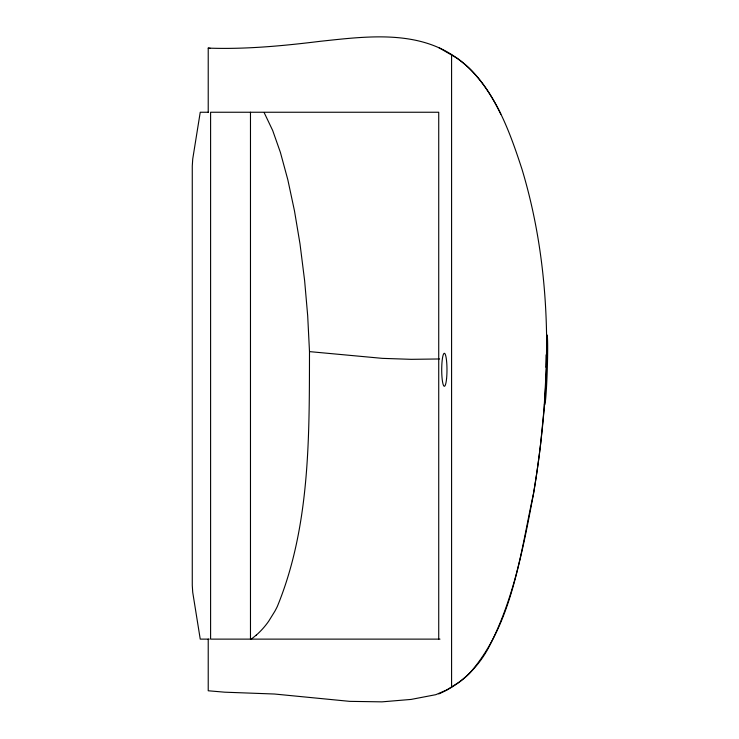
<?xml version="1.0" encoding="UTF-8"?>
<svg xmlns="http://www.w3.org/2000/svg" width="739" height="739" viewBox="0 0 739 739"><rect width="100%" height="100%" fill="white"/><g stroke="black" fill="none" stroke-linecap="round" stroke-linejoin="round"><path stroke-width="1.11" d="M546.435 365.583L546.666 335.654M546.426 366.11L544.116 408.27L540.754 442.679A1002.26 1002.26 0 0 1 533.576 493.246C520.08 554.573 512.727 624.76 469.283 673.589A91.747 91.747 0 0 1 458.956 682.337L446.762 689.949L435.825 694.678L411.124 699.417L381.952 701.856L349.686 701.357L274.52 694.023L224.693 692.184L208.222 690.771L208.222 639.124M256.248 635.115L251.306 639.124M438.726 693.93C459.954 684.896 477.477 668.352 488.368 648.075C513.356 600.595 523.48 547.008 533.318 494.77A1001.382 1001.382 0 0 0 541.234 438.43C551.562 348.651 548.218 256.248 522.02 169.323C510.215 133.14 496.673 95.165 468.868 67.933A108.217 108.217 0 0 0 455.233 56.958C416.039 29.625 365.02 36.571 320.44 41.282C283.231 45.855 245.754 49.458 208.222 48.109L208.222 112.245M439.576 358.969L411.198 359.33L382.396 358.36L309.493 351.616L307.692 315.784L304.625 280.644L299.997 243.833L294.482 210.892L287.85 179.854L280.386 152.363L272.691 130.507L264.257 112.818M208.269 112.245L200.241 112.245L192.731 158.996L192.269 166.026L192.269 585.334L192.731 592.355L200.241 639.124L209.211 639.124M439.982 639.124L210.597 639.124L210.597 112.245L438.726 112.245L438.726 639.124M438.726 47.555L457.099 58.252A107.977 107.977 0 0 1 469.32 68.367C482.798 81.318 492.673 97.474 500.83 114.166M309.493 351.616C309.299 436.786 310.214 526.417 277.31 606.507A123.237 121.658 -90 0 1 274.843 611.273L268.663 621.259A79.35 78.334 90 0 1 256.267 635.143M451.584 54.575L451.584 687.215M250.475 112.245L250.475 639.124M208.222 48.109A77.817 75.166 -90 0 1 210.504 48.414M546.103 354.84A35.001 0.721 -88.8 0 1 545.918 367.265M547.119 334.979A35.029 1.478 -88.1 0 1 547.109 374.156A35.029 1.478 -88.1 0 1 544.394 404.445M546.786 341.732A35.01 0.619 -89 0 1 546.795 343.229M546.675 345.427A35.01 0.536 -89.1 0 1 546.666 346.951M446.559 378.738A16.498 2.633 -90 0 0 444.481 353.307A16.498 2.633 -90 0 0 442.005 377.324A16.498 2.633 -90 0 0 446.559 378.738"/></g></svg>
